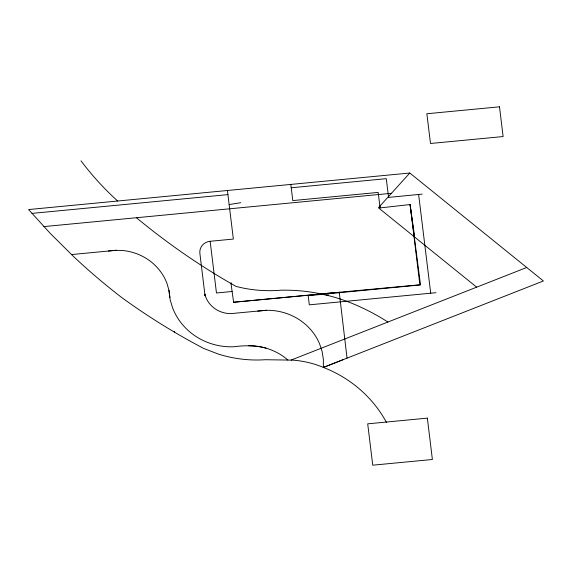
<?xml version="1.0" encoding="UTF-8"?>
<svg xmlns="http://www.w3.org/2000/svg" width="572" height="572" viewBox="0 0 572 572"><rect width="100%" height="100%" fill="white"/><g stroke="black" fill="none" stroke-linecap="round" stroke-linejoin="round"><path stroke-width="0.86" d="M409.802 173.016L28.6 209.552L50.143 233.276L72.937 255.934A634.076 597.34 6.7 0 0 122.072 297.798L128.564 302.452A651.844 614.071 6.7 0 0 168.761 328.743L175.654 332.854A651.844 614.071 6.7 0 0 203.739 348.462L218.461 354.118A120.671 113.678 6.7 0 0 265.351 359.724L292.792 360.138A91.205 85.922 6.7 0 1 320.742 366.366L323.402 367.431L543.4 280.974L409.802 173.016L378.399 207.765L476.662 287.165M343.35 359.566L323.402 367.431L323.352 367.074M291.155 360.053L526.726 267.496M229.143 204.554L240.762 202.71M379.829 206.192L380.108 207.915L410.088 204.54L414.664 237.073M108.408 251.029L115.737 250.293L123.116 250.55A51.73 48.734 6.7 0 1 167.095 283.762L169.005 290.519L169.87 297.447M435.993 292.7L309.309 304.84L308.194 295.695L420.513 284.928L410.088 204.54L419.884 284.77L314.45 294.559M422.193 194.115L388.595 197.412L386.257 178.671L291.227 187.78M31.968 213.392L227.928 194.616M43.865 226.605L391.491 193.286M71.514 254.569L116.009 250.3M386.479 422.429A121.478 116.023 5.6 0 0 323.359 367.417L323.38 359.416L322.115 351.487L319.584 343.808A55.377 52.166 6.7 0 0 266.18 310.296L235.128 313.213A26.076 24.56 6.7 0 1 204.847 294.108L205.055 295.824L199.871 253.375A11.705 11.025 6.7 0 1 210.153 241.284L233.355 239.06L227.42 190.497M232.118 291.491L216.466 292.993L210.153 241.284M231.009 283.526L233.605 302.252L335.171 292.585M326.505 295.166L328.471 294.98M233.605 302.252L325.683 293.608M257.707 311.089L266.18 310.296M266.03 348.112C255.577 345.295 244.602 345.295 233.927 346.754A61.318 57.772 6.7 0 1 172.715 308.129L170.22 300.107L168.933 290.276M248.441 345.745C262.741 345.574 277.084 350.557 287.859 360.031M117.66 201.015L115.387 198.949A290.862 274.009 6.7 0 1 81.009 160.839M174.296 331.31L174.396 332.103M418.625 194.466L430.709 293.207M380.108 207.915L378.171 192.406L292.792 200.586L290.819 184.42M231.124 282.754L231.231 283.648M339.246 292.213L347.032 358.122M136.451 217.732A669.912 631.095 6.7 0 0 227.356 281.417L236.15 286.486L243.486 288.138A127.735 120.335 6.7 0 0 280.931 290.197A169.09 159.288 6.7 0 1 317.825 293.279L329.88 295.989A169.09 159.288 6.7 0 1 353.231 303.854A211.311 199.07 6.7 0 1 387.887 322.05M499.492 106.814L426.869 113.749L430.494 143.486L503.117 136.551L499.492 106.814M427.356 418.132L367.703 423.831L372.744 465.186L432.389 459.488L427.356 418.132"/></g></svg>
